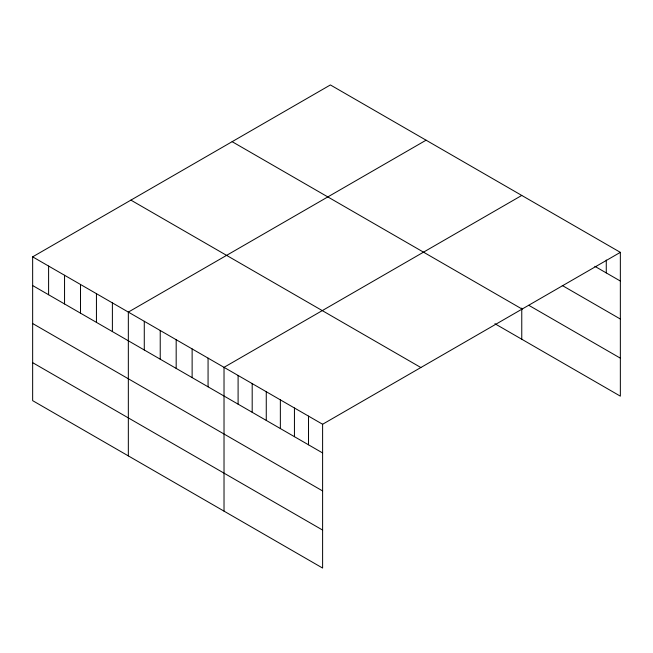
<?xml version="1.0" encoding="UTF-8"?>
<svg xmlns="http://www.w3.org/2000/svg" width="653" height="653" viewBox="0 0 653 653"><rect width="100%" height="100%" fill="white"/><g stroke="black" fill="none" stroke-linecap="round" stroke-linejoin="round"><path stroke-width="0.98" d="M32.65 256.849L322.606 424.254L322.606 568.053L32.65 400.648L32.65 256.849L330.394 84.947L620.35 252.352L620.35 396.151L494.909 323.725M426.083 140.191L128.339 312.093L128.339 455.892M521.763 195.435L224.02 367.337L224.02 511.136M322.606 424.254L620.35 252.352M594.826 266.31L620.35 281.043M562.257 285.492L620.35 319.031M528.808 305.31L620.35 358.162M232.141 141.677L522.098 309.081M130.902 200.12L420.859 367.525M32.65 285.541L322.606 452.945M32.65 323.529L322.606 490.934M32.65 362.66L322.606 530.065M606.27 260.049L606.27 272.913M521.763 308.069L521.763 339.234M308.518 416.124L308.518 444.815M294.438 407.994L294.438 436.686M280.357 399.856L280.357 428.556M266.269 391.727L266.269 420.418M252.189 383.597L252.189 412.288M238.1 375.467L238.1 404.158M208.07 358.13L208.07 386.821M192.129 348.922L192.129 377.614M176.179 339.715L176.179 368.406M160.23 330.508L160.23 359.199M144.28 321.3L144.28 349.992M112.389 302.886L112.389 331.577M96.44 293.679L96.44 322.37M80.49 284.471L80.49 313.162M64.549 275.264L64.549 303.955M48.6 266.057L48.6 294.748"/></g></svg>
